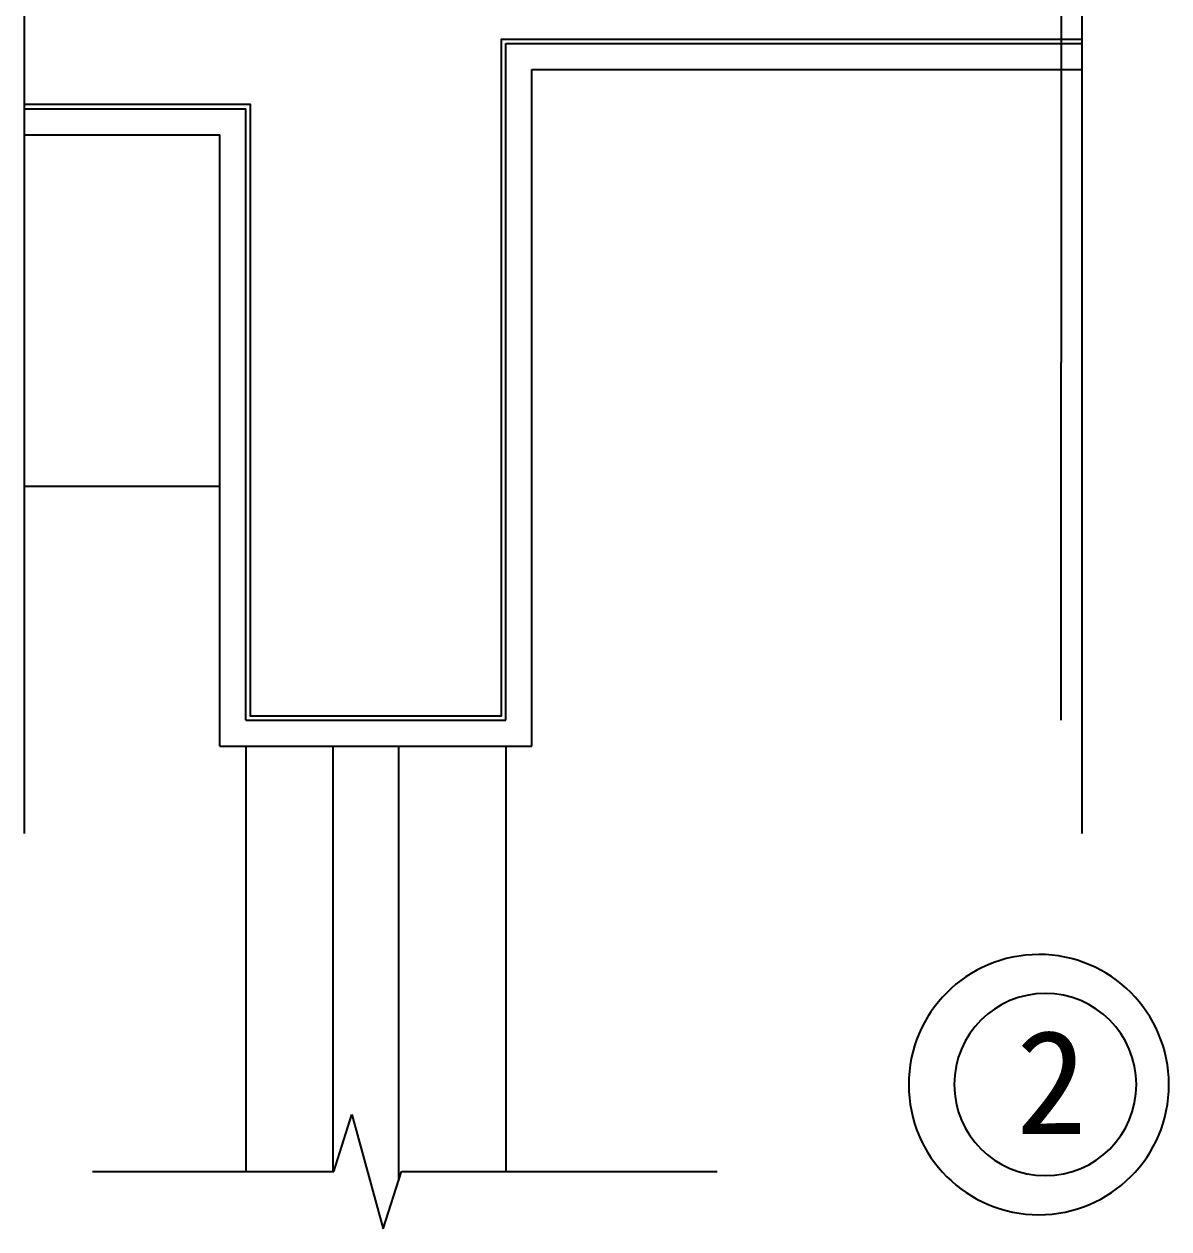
# Model space of a CAD drawing. Header units: metres. Extents: x 2560 to 14440, y -4690 to 3710.
# Drawn here: x 9120 to 10000, y 599 to 1525 of the extents above; entities that cross this region are included whole.
import ezdxf

# ---------------------------------------------------------------- set-up
doc = ezdxf.new("R2010")
doc.units = ezdxf.units.M
for name, color, linetype in [('LM', 141, 'Continuous'), ('OTHER', 7, 'Continuous'), ('PUB_DIM', 3, 'Continuous'), ('PUB_TEXT', 7, 'Continuous'), ('PUB_WALL', 7, 'Continuous'), ('S_SURFACE', 6, 'Continuous'), ('S_WALL', 7, 'Continuous')]:
    doc.layers.add(name, color=color, linetype=linetype)
doc.dimstyles.get("Standard").update_dxf_attribs({"dimtxt": 2.5, "dimasz": 2.5, "dimexe": 1.25, "dimexo": 0.625, "dimtad": 1, "dimcen": 2.5, "dimazin": 3, "dimtfac": 1, "dimtmove": 0, "dimatfit": 3})

# ---------------------------------------------------------------- blocks, each defined once
blk = doc.blocks.new('*D25')
for p, q in [((9917.19, 1540.01), (9917.19, 1265.01)), ((9916.94, 1265.01), (9916.69, 1265.01)), ((9917.19, 990.01), (9917.19, 1265.01)), ((9917.19, 1265.01), (9917.19, 1265.01)), ((9917.44, 1265.01), (9917.69, 1265.01))]:
    blk.add_line(p, q)
at = {"layer": 'Defpoints'}
for p in [(9917.19, 1540.01), (9917.19, 1265.01), (9917.19, 990.01)]:
    blk.add_point(p, dxfattribs=at)
at = {"layer": 'PUB_DIM', "insert": (9917.19, 1266.135), "char_height": 1, "attachment_point": 5}
blk.add_mtext('0', dxfattribs=at)

msp = doc.modelspace()

# ---------------------------------------------------------------- linework, layer by layer
msp.add_lwpolyline([(9975, 710.07, 4000), (9975, 710, 4000)], format="xyb")
at = {"layer": 'LM'}
for p, q in [((9510.42, 970), (9510.42, 1490)), ((9510.42, 1490), (9933.13, 1490)), ((9120.09, 1440), (9270.42, 1440)), ((9270.42, 970), (9270.42, 1440)), ((9120.09, 1170), (9270.42, 1170)), ((9270.42, 970), (9510.42, 970)), ((9290.42, 970), (9290.42, 643.12)), ((9357.39, 970), (9357.39, 643.12)), ((9407.85, 970), (9407.85, 635.98)), ((9490.42, 970), (9490.42, 643.12))]:
    msp.add_line(p, q, dxfattribs=at)
at = {"layer": 'OTHER'}
for p, q in [((9120.09, 1907.41), (9120.09, 903.08)), ((9933.13, 1907.41), (9933.13, 903.08)), ((9358.12, 643.12), (9372.12, 687.12)), ((9372.12, 687.12), (9396.12, 599.12)), ((9172.56, 643.12), (9358.12, 643.12)), ((9396.12, 599.12), (9410.12, 643.12)), ((9410.12, 643.12), (9652.89, 643.12))]:
    msp.add_line(p, q, dxfattribs=at)
at = {"layer": 'PUB_WALL'}
msp.add_lwpolyline([(9120.09, 1463.5), (9293.92, 1463.5), (9293.92, 993.5), (9486.92, 993.5), (9486.92, 1513.5), (9933.13, 1513.5)], dxfattribs=at)
at = {"layer": 'S_SURFACE'}
msp.add_arc((9900, 710), 100, 0.06, 0, dxfattribs=at)
at = {"layer": 'S_WALL'}
for p, q in [((9490.42, 990), (9490.42, 1510)), ((9490.42, 1510), (9933.13, 1510)), ((9120.09, 1460), (9290.42, 1460)), ((9290.42, 990), (9290.42, 1460)), ((9290.42, 990), (9490.42, 990))]:
    msp.add_line(p, q, dxfattribs=at)

# ---------------------------------------------------------------- texts
at = {"layer": 'PUB_TEXT'}
msp.add_text('2', height=80, dxfattribs=at).set_placement((9882.5, 672))

# ---------------------------------------------------------------- dimensions: what is measured, and where the dimension line sits
at = {"layer": 'PUB_DIM'}
dim = msp.add_linear_dim(base=(9917.19, 1265.01), p1=(9917.19, 990.01), p2=(9917.19, 1540.01), dimstyle='Standard', dxfattribs=at)
dim.commit()
dim.dimension.update_dxf_attribs({"geometry": '*D25', "text_midpoint": (9917.19, 1266.135)})

doc.saveas('drawing.dxf')
